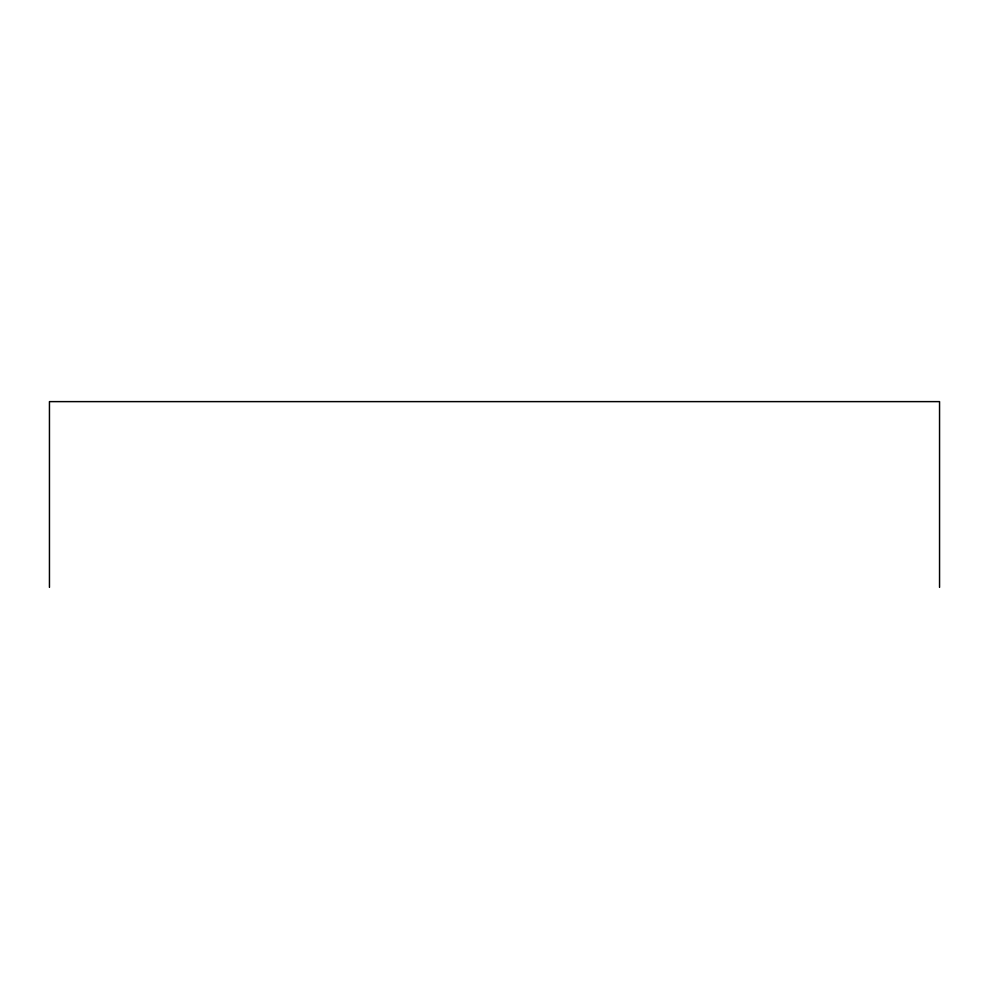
<?xml version="1.0" encoding="UTF-8"?>
<svg xmlns="http://www.w3.org/2000/svg" width="989" height="989" viewBox="0 0 989 989"><rect width="100%" height="100%" fill="white"/><g stroke="black" fill="none" stroke-linecap="round" stroke-linejoin="round"><path stroke-width="1.48" d="M939.55 587.379L939.55 401.621L49.45 401.621L49.45 587.379"/></g></svg>
